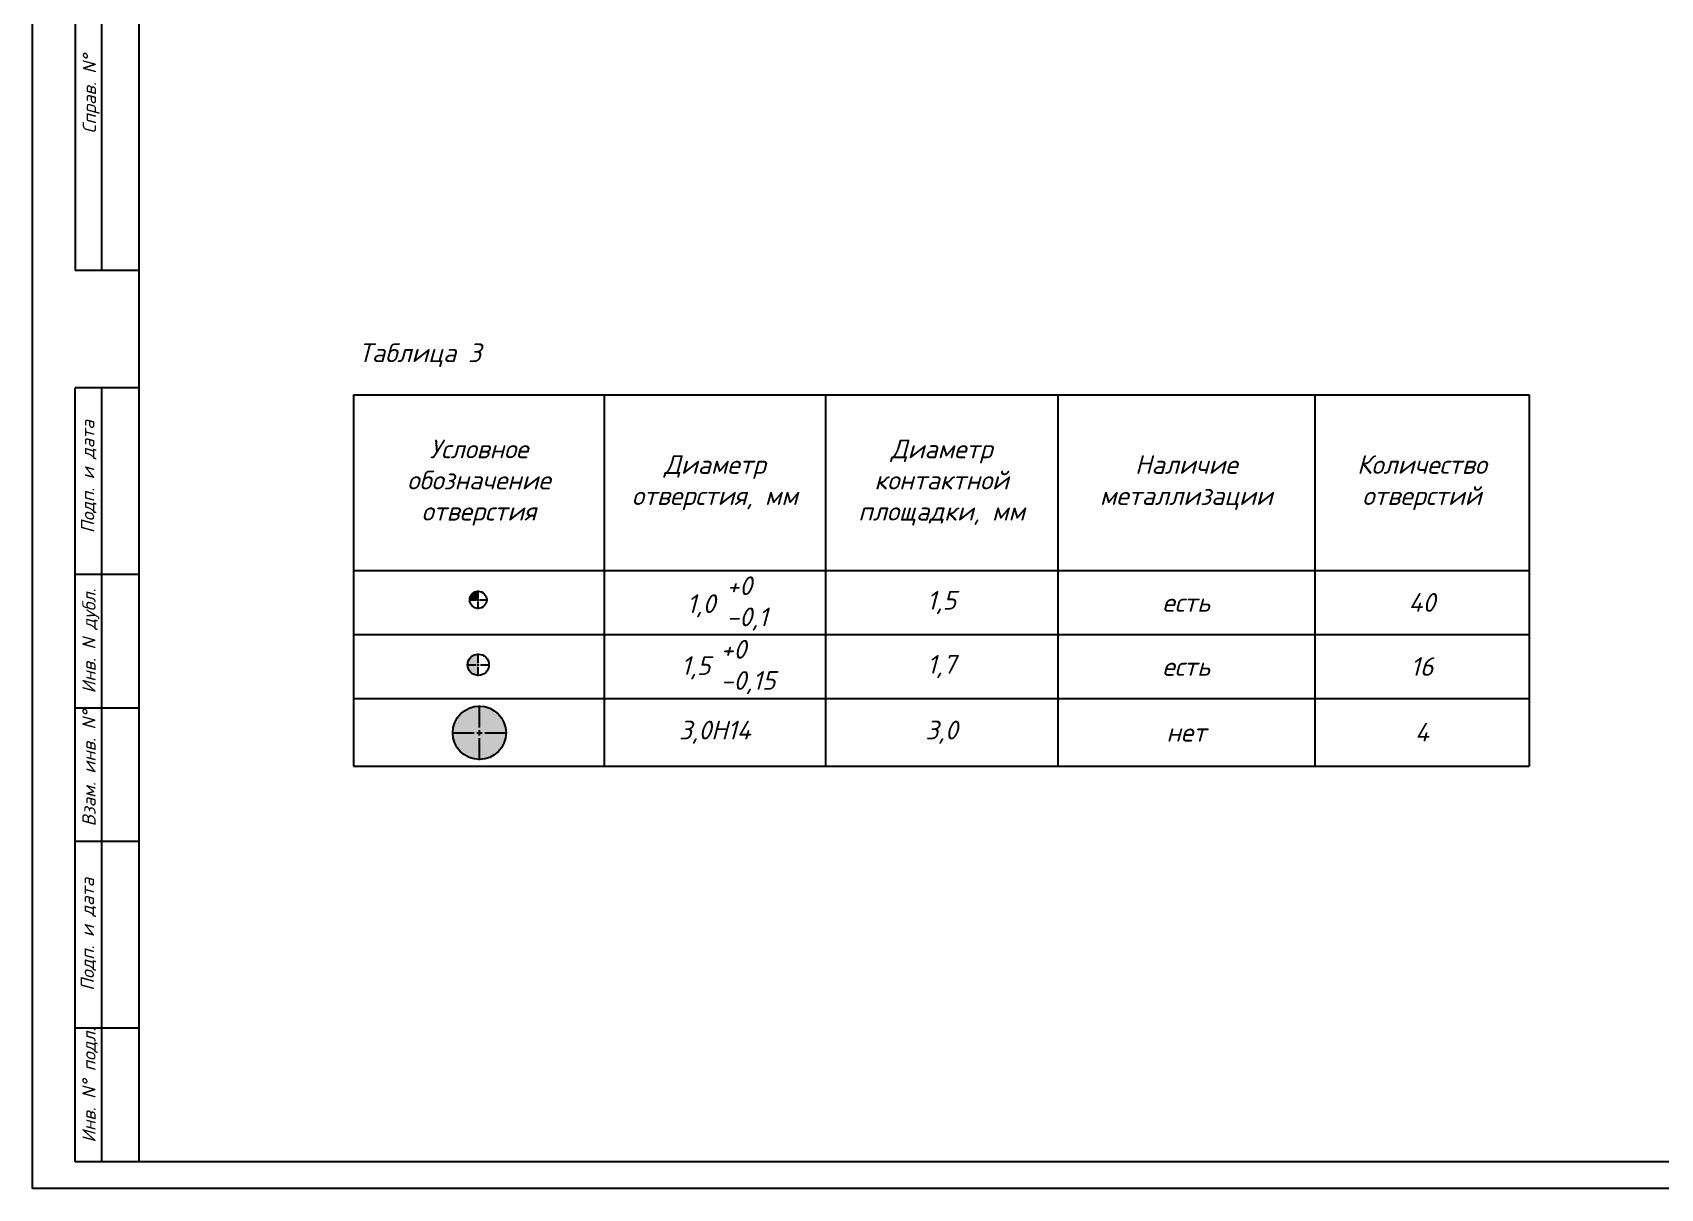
# Model space of a CAD drawing. Header units: millimetres. Extents: x 532 to 1373, y -49 to 545.
# Drawn here: x 531.7 to 836.9, y -48.7 to 167.8 of the extents above; entities that cross this region are included whole.
import ezdxf

# ---------------------------------------------------------------- set-up
doc = ezdxf.new("R2010")
doc.units = ezdxf.units.MM
doc.styles.add('PDF ISOCPEUR Italic', font='isocpeui.ttf')

# ---------------------------------------------------------------- blocks, each defined once
blk = doc.blocks.new('*T277')
at = {"color": 0, "linetype": 'ByBlock', "lineweight": -2, "transparency": 16777216}
for p, q in [((0, 0), (220.31, 0)), ((0, 0), (0, -69.55)), ((46.95, 0), (46.95, -69.55)), ((88.44, 0), (88.44, -69.55)), ((131.97, 0), (131.97, -69.55)), ((180.16, 0), (180.16, -69.55)), ((220.31, 0), (220.31, -69.55)), ((0, -32.9), (220.31, -32.9)), ((0, -44.9), (220.31, -44.9)), ((0, -56.9), (220.31, -56.9)), ((0, -69.55), (220.31, -69.55))]:
    blk.add_line(p, q, dxfattribs=at)
at = {"color": 0, "transparency": 16777216, "char_height": 3.5, "attachment_point": 5, "style": 'PDF ISOCPEUR Italic'}
for s, insert, width in [('Условное обозначение отверстия', (23.48, -16.45), 43.9549), ('Диаметр контактной площадки, мм', (110.2, -16.45), 40.5285), ('{\\fISOCPEUR|b0|i1|c204|p34;Диаметр отверстия\\fISOCPEUR|b0|i1|c0|p34;, \\fISOCPEUR|b0|i1|c204|p34;мм}', (67.7, -16.45), 38.4816), ('Наличие металлизации', (156.06, -16.45), 45.1947), ('Количество отверстий', (200.23, -16.45), 37.1466), ('1,5', (110.2, -38.9), 40.5285), ('есть', (156.06, -38.9), 45.1947), ('40', (200.23, -38.9), 37.1466), ('1,7', (110.2, -50.9), 40.5285), ('есть', (156.06, -50.9), 45.1947), ('16', (200.23, -50.9), 37.1466), ('\\A1;3,0H14', (67.7, -63.22), 38.4816), ('3,0', (110.2, -63.22), 40.5285), ('нет', (156.06, -63.22), 45.1947), ('4', (200.23, -63.22), 37.1466)]:
    blk.add_mtext(s, dxfattribs=dict(at, insert=insert, width=width))
blk = doc.blocks.new('*U274')
at = {"color": 0, "transparency": 16777216}
for p, q in [((0, 1), (0, 5.12)), ((-5.12, 0), (-1, 0)), ((1, 0), (5.12, 0)), ((0, -5.12), (0, -1))]:
    blk.add_line(p, q, dxfattribs=at)
at = {"color": 0, "linetype": 'Continuous', "transparency": 16777216}
for p, q in [((-0.5, 0), (0.5, 0)), ((0, -0.5), (0, 0.5))]:
    blk.add_line(p, q, dxfattribs=at)
blk = doc.blocks.new('*U275')
at = {"color": 0, "transparency": 16777216}
for p, q in [((-2.12, 0), (-0.4, 0)), ((0, 0.4), (0, 2.12)), ((0.4, 0), (2.12, 0)), ((0, -2.12), (0, -0.4))]:
    blk.add_line(p, q, dxfattribs=at)
at = {"color": 0, "linetype": 'Continuous', "transparency": 16777216}
for p, q in [((-0.2, 0), (0.2, 0)), ((0, -0.2), (0, 0.2))]:
    blk.add_line(p, q, dxfattribs=at)
blk = doc.blocks.new('*U276')
at = {"color": 0, "transparency": 16777216}
for p, q in [((-1.72, 0), (-0.32, 0)), ((0, 0.32), (0, 1.72)), ((0.32, 0), (1.72, 0)), ((0, -1.72), (0, -0.32))]:
    blk.add_line(p, q, dxfattribs=at)
at = {"color": 0, "linetype": 'Continuous', "transparency": 16777216}
for p, q in [((-0.16, 0), (0.16, 0)), ((0, -0.16), (0, 0.16))]:
    blk.add_line(p, q, dxfattribs=at)

msp = doc.modelspace()

# ---------------------------------------------------------------- hatches: boundary and pattern name
h = msp.add_hatch(color=256)
h.dxf.hatch_style = 1
h.paths.add_polyline_path([(615.266, 63.156, 0.4142136), (613.666, 61.556), (614.946, 61.556), (615.266, 61.556), (615.266, 61.716)])
h = msp.add_hatch(color=256)
h.dxf.hatch_style = 1
h.paths.add_polyline_path([(615.266, 48.98), (615.266, 49.38), (615.066, 49.38), (613.266, 49.38, 0.4142136), (615.266, 47.38)])
h.paths.add_polyline_path([(615.266, 51.38, 0.4142136), (613.266, 49.38), (615.066, 49.38), (615.266, 49.38), (615.266, 49.58)])
h = msp.add_hatch(color=256)
h.dxf.hatch_style = 1
h.paths.add_polyline_path([(610.484, 36.643, 1), (620.484, 36.643, 1)])

# ---------------------------------------------------------------- linework, layer by layer
for p, q in [((531.729, -48.718), (531.729, 545.282)), ((551.729, -3.718), (551.729, 540.282)), ((539.729, 243.282), (539.729, 123.282)), ((544.729, 123.282), (544.729, 243.282)), ((551.729, 123.282), (539.729, 123.282)), ((539.729, -43.718), (539.729, 101.282)), ((551.729, 101.282), (539.729, 101.282)), ((544.729, -43.718), (544.729, 101.282)), ((551.729, 66.282), (539.729, 66.282)), ((551.729, 41.282), (539.729, 41.282)), ((551.729, 16.282), (539.729, 16.282)), ((551.729, -43.718), (551.729, -3.718)), ((551.729, -18.718), (539.729, -18.718)), ((1367.729, -43.718), (539.729, -43.718)), ((1372.729, -48.718), (531.729, -48.718))]:
    msp.add_line(p, q)
for centre, radius in [((615.266, 61.556), 1.6), ((615.266, 49.38), 2), ((615.484, 36.643), 5)]:
    msp.add_circle(centre, radius)

# ---------------------------------------------------------------- block references
for name, p in [('*T277', (591.915, 99.964)), ('*U276', (615.266, 61.556)), ('*U275', (615.266, 49.38)), ('*U274', (615.484, 36.643))]:
    msp.add_blockref(name, p)

# ---------------------------------------------------------------- texts
at = {"style": 'PDF ISOCPEUR Italic'}
for s, p in [('Справ. N%%d', (543.637, 148.91)), ('Подп. и дата', (543.302, 74.053)), ('Инв. N дубл.', (543.547, 44.028)), ('Взам. инв. N%%d', (543.547, 19.101)), ('Подп. и дата', (543.252, -11.684)), ('Инв. N%%d подл.', (543.547, -40.15))]:
    msp.add_text(s, height=2.5, rotation=90, dxfattribs=at).set_placement(p)
at = {"char_height": 3.5, "attachment_point": 7, "style": 'PDF ISOCPEUR Italic'}
for s, width, insert in [('Таблица 3', 35.02375, (592.838, 105.146)), ('+0\\P-0,1', 7.11195, (661.799, 55.79)), ('1,0', 15.47331, (654.384, 58.271)), ('+0\\P-0,15', 7.11195, (660.714, 43.879)), ('1,5', 15.47331, (653.3, 46.659))]:
    msp.add_mtext_dynamic_manual_height_columns(s, width=width, gutter_width=12.5, heights=[0], dxfattribs=dict(at, insert=insert))

doc.saveas('drawing.dxf')
